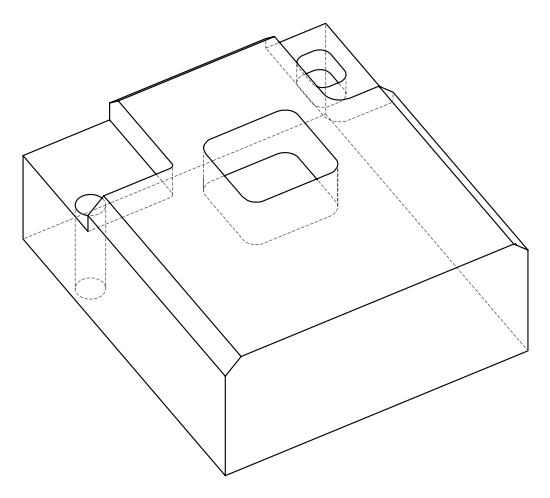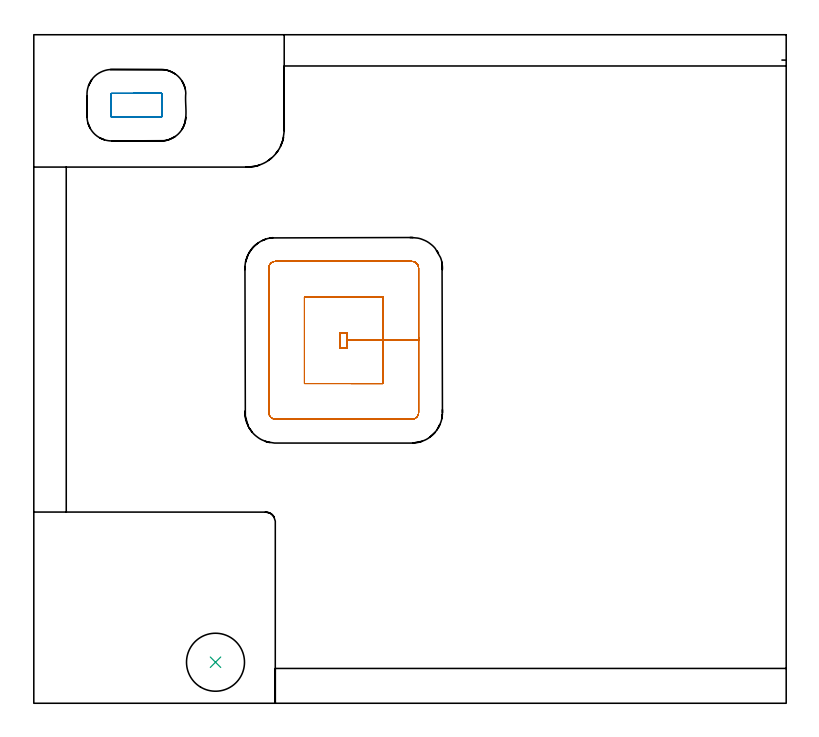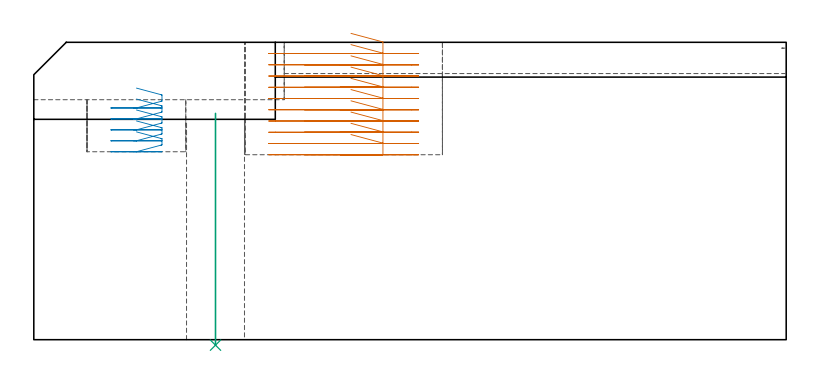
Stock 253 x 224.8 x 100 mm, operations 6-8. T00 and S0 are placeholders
(PLAN: 8 operations, 4 tool changes, 83.3 min)
(1 AREA_MILL | FG_CHAMFER_SURFACE | UGT0205_001 | 3.97 min | 7630 mm3)
(2 AREA_MILL_1 | FG_CHAMFER_SURFACE_1 | UGT0205_001 | 5.64 min | 9641 mm3)
(3 AREA_MILL_2 | FG_CHAMFER_SURFACE_2 | UGT0205_001 | 7.05 min | 12199 mm3)
(4 MILL_CORNER_NOTCH_RECTANGULAR | CORNER_NOTCH_RECTANGULAR | NXT0201_008 | Follow Part, ap 1.5, ae 75% | 53.85 min | 134364 mm3)
(5 MILL_CORNER_NOTCH_RECTANGULAR_1 | CORNER_NOTCH_RECTANGULAR_1 | UGT0201_094 | Follow Part, ap 5, ae 75% | 2.78 min | 70978 mm3)
(6 MILL_RECTANGULAR_POCKET | POCKET_RECTANGULAR_STRAIGHT | NXT0201_012 | Follow Part, ap 4, ae 75% | 8.64 min | 170027 mm3)
(7 MILL_RECTANGULAR_POCKET_1 | POCKET_RECTANGULAR_STRAIGHT_1 | NXT0201_012 | Follow Part, ap 4, ae 75% | 1.04 min | 12920 mm3)
(8 INDEXABLE_INSERT_DRILL_THROUGH_HOLE_FROM_SOLID | STEP1HOLE | NXT0302_010 | 0.32 min | 22083 mm3)
(TOOL UGT0205_001 | Chamfer Mill 20 x 3 x 45 deg. | D20 FL50 Z2)
(TOOL NXT0201_008 | ENDMILL 6mm [2P460-0600-NA 1630] | D6 FL26 Z6)
(TOOL UGT0201_094 | End mill 20 mm | D20 FL38 Z4)
(TOOL NXT0201_012 | ENDMILL 16mm [2P460-1600-NA 1630] | D16 FL38 Z6)
(TOOL NXT0302_010 | Index. Insert Drill 19.5mm [880-D1950L25-05] | D19.5 PA176 FL98 Z2)
(OP 6 MILL_RECTANGULAR_POCKET)
G17 G21 G94 G90
T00 M6
G54
G17 G0 G90 X106.647 Y107.5 S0 M3
G43 Z110. H1
Z103.
G94 G1 X117.4 Z100.119 F250.
Y122.05 Z96.22
X105.4
Y124.6 F500.
X103.
Y119.5
X105.4
Y122.05
X117.4
Y136.6
X91.
Y107.5
X117.4
Y122.05
X129.4
Y146.3
G3 X127.1 Y148.6 R2.3
G1 X81.3
G3 X79. Y146.3 R2.3
G1 Y97.8
G3 X81.3 Y95.5 R2.3
G1 X127.1
G3 X129.4 Y97.8 R2.3
G1 Y122.05
Y123.05
G0 X106.647 Y107.5 Z99.22
G1 X117.4 Z96.339 F250.
Y122.05 Z92.44
X105.4
Y124.6 F500.
X103.
Y119.5
X105.4
Y122.05
X117.4
Y136.6
X91.
Y107.5
X117.4
Y122.05
X129.4
Y146.3
G3 X127.1 Y148.6 R2.3
G1 X81.3
G3 X79. Y146.3 R2.3
G1 Y97.8
G3 X81.3 Y95.5 R2.3
G1 X127.1
G3 X129.4 Y97.8 R2.3
G1 Y122.05
Y123.05
G0 X106.647 Y107.5 Z95.44
G1 X117.4 Z92.559 F250.
Y122.05 Z88.66
X105.4
Y124.6 F500.
X103.
Y119.5
X105.4
Y122.05
X117.4
Y136.6
X91.
Y107.5
X117.4
Y122.05
X129.4
Y146.3
G3 X127.1 Y148.6 R2.3
G1 X81.3
G3 X79. Y146.3 R2.3
G1 Y97.8
G3 X81.3 Y95.5 R2.3
G1 X127.1
G3 X129.4 Y97.8 R2.3
G1 Y122.05
Y123.05
G0 X106.647 Y107.5 Z91.66
G1 X117.4 Z88.779 F250.
Y122.05 Z84.88
X105.4
Y124.6 F500.
X103.
Y119.5
X105.4
Y122.05
X117.4
Y136.6
X91.
Y107.5
X117.4
Y122.05
X129.4
Y146.3
G3 X127.1 Y148.6 R2.3
G1 X81.3
G3 X79. Y146.3 R2.3
G1 Y97.8
G3 X81.3 Y95.5 R2.3
G1 X127.1
G3 X129.4 Y97.8 R2.3
G1 Y122.05
Y123.05
G0 X106.647 Y107.5 Z87.88
G1 X117.4 Z84.999 F250.
Y122.05 Z81.1
X105.4
Y124.6 F500.
X103.
Y119.5
X105.4
Y122.05
X117.4
Y136.6
X91.
Y107.5
X117.4
Y122.05
X129.4
Y146.3
G3 X127.1 Y148.6 R2.3
G1 X81.3
G3 X79. Y146.3 R2.3
G1 Y97.8
G3 X81.3 Y95.5 R2.3
G1 X127.1
G3 X129.4 Y97.8 R2.3
G1 Y122.05
Y123.05
G0 X106.647 Y107.5 Z84.1
G1 X117.4 Z81.219 F250.
Y122.05 Z77.32
X105.4
Y124.6 F500.
X103.
Y119.5
X105.4
Y122.05
X117.4
Y136.6
X91.
Y107.5
X117.4
Y122.05
X129.4
Y146.3
G3 X127.1 Y148.6 R2.3
G1 X81.3
G3 X79. Y146.3 R2.3
G1 Y97.8
G3 X81.3 Y95.5 R2.3
G1 X127.1
G3 X129.4 Y97.8 R2.3
G1 Y122.05
Y123.05
G0 X106.647 Y107.5 Z80.32
G1 X117.4 Z77.439 F250.
Y122.05 Z73.54
X105.4
Y124.6 F500.
X103.
Y119.5
X105.4
Y122.05
X117.4
Y136.6
X91.
Y107.5
X117.4
Y122.05
X129.4
Y146.3
G3 X127.1 Y148.6 R2.3
G1 X81.3
G3 X79. Y146.3 R2.3
G1 Y97.8
G3 X81.3 Y95.5 R2.3
G1 X127.1
G3 X129.4 Y97.8 R2.3
G1 Y122.05
Y123.05
G0 X106.647 Y107.5 Z76.54
G1 X117.4 Z73.659 F250.
Y122.05 Z69.76
X105.4
Y124.6 F500.
X103.
Y119.5
X105.4
Y122.05
X117.4
Y136.6
X91.
Y107.5
X117.4
Y122.05
X129.4
Y146.3
G3 X127.1 Y148.6 R2.3
G1 X81.3
G3 X79. Y146.3 R2.3
G1 Y97.8
G3 X81.3 Y95.5 R2.3
G1 X127.1
G3 X129.4 Y97.8 R2.3
G1 Y122.05
Y123.05
G0 X106.647 Y107.5 Z72.76
G1 X117.4 Z69.879 F250.
Y122.05 Z65.98
X105.4
Y124.6 F500.
X103.
Y119.5
X105.4
Y122.05
X117.4
Y136.6
X91.
Y107.5
X117.4
Y122.05
X129.4
Y146.3
G3 X127.1 Y148.6 R2.3
G1 X81.3
G3 X79. Y146.3 R2.3
G1 Y97.8
G3 X81.3 Y95.5 R2.3
G1 X127.1
G3 X129.4 Y97.8 R2.3
G1 Y122.05
Y123.05
G0 X106.647 Y107.5 Z68.98
G1 X117.4 Z66.099 F250.
Y122.05 Z62.2
X105.4
Y124.6 F500.
X103.
Y119.5
X105.4
Y122.05
X117.4
Y136.6
X91.
Y107.5
X117.4
Y122.05
X129.4
Y146.3
G3 X127.1 Y148.6 R2.3
G1 X81.3
G3 X79. Y146.3 R2.3
G1 Y97.8
G3 X81.3 Y95.5 R2.3
G1 X127.1
G3 X129.4 Y97.8 R2.3
G1 Y122.05
Y123.05
G0 Z110.
M5
M2
(OP 7 MILL_RECTANGULAR_POCKET_1)
G17 G21 G94 G90
T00 M6
G54
G17 G0 G90 X34.522 Y197.1 S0 M3
G43 Z110. H1
Z84.6
G94 G1 X42.8 Z82.382 F250.
X42.855 Z82.367
X42.968 Y197.146 Z82.334
X43.054 Y197.232 Z82.302
X43.1 Y197.345 Z82.269
Y204.855 Z80.257
X43.054 Y204.968 Z80.224
X42.968 Y205.054 Z80.191
X42.855 Y205.1 Z80.159
X42.8 Z80.144
X34.5 Z77.92
X26.2 F500.
G3 X25.9 Y204.8 R0.3
G1 Y197.4
G3 X26.2 Y197.1 R0.3
G1 X42.8
G3 X43.1 Y197.4 R0.3
G1 Y204.8
G3 X42.8 Y205.1 R0.3
G1 X34.5
X33.5
G0 X34.522 Y197.1 Z80.92
G1 X42.8 Z78.702 F250.
X42.855 Z78.687
X42.968 Y197.146 Z78.654
X43.054 Y197.232 Z78.622
X43.1 Y197.345 Z78.589
Y204.855 Z76.577
X43.054 Y204.968 Z76.544
X42.968 Y205.054 Z76.511
X42.855 Y205.1 Z76.479
X42.8 Z76.464
X34.5 Z74.24
X26.2 F500.
G3 X25.9 Y204.8 R0.3
G1 Y197.4
G3 X26.2 Y197.1 R0.3
G1 X42.8
G3 X43.1 Y197.4 R0.3
G1 Y204.8
G3 X42.8 Y205.1 R0.3
G1 X34.5
X33.5
G0 X34.522 Y197.1 Z77.24
G1 X42.8 Z75.022 F250.
X42.855 Z75.007
X42.968 Y197.146 Z74.974
X43.054 Y197.232 Z74.942
X43.1 Y197.345 Z74.909
Y204.855 Z72.897
X43.054 Y204.968 Z72.864
X42.968 Y205.054 Z72.831
X42.855 Y205.1 Z72.799
X42.8 Z72.784
X34.5 Z70.56
X26.2 F500.
G3 X25.9 Y204.8 R0.3
G1 Y197.4
G3 X26.2 Y197.1 R0.3
G1 X42.8
G3 X43.1 Y197.4 R0.3
G1 Y204.8
G3 X42.8 Y205.1 R0.3
G1 X34.5
X33.5
G0 X34.522 Y197.1 Z73.56
G1 X42.8 Z71.342 F250.
X42.855 Z71.327
X42.968 Y197.146 Z71.294
X43.054 Y197.232 Z71.262
X43.1 Y197.345 Z71.229
Y204.855 Z69.217
X43.054 Y204.968 Z69.184
X42.968 Y205.054 Z69.151
X42.855 Y205.1 Z69.119
X42.8 Z69.104
X34.5 Z66.88
X26.2 F500.
G3 X25.9 Y204.8 R0.3
G1 Y197.4
G3 X26.2 Y197.1 R0.3
G1 X42.8
G3 X43.1 Y197.4 R0.3
G1 Y204.8
G3 X42.8 Y205.1 R0.3
G1 X34.5
X33.5
G0 X34.522 Y197.1 Z69.88
G1 X42.8 Z67.662 F250.
X42.855 Z67.647
X42.968 Y197.146 Z67.614
X43.054 Y197.232 Z67.582
X43.1 Y197.345 Z67.549
Y204.855 Z65.537
X43.054 Y204.968 Z65.504
X42.968 Y205.054 Z65.471
X42.855 Y205.1 Z65.439
X42.8 Z65.424
X34.5 Z63.2
X26.2 F500.
G3 X25.9 Y204.8 R0.3
G1 Y197.4
G3 X26.2 Y197.1 R0.3
G1 X42.8
G3 X43.1 Y197.4 R0.3
G1 Y204.8
G3 X42.8 Y205.1 R0.3
G1 X34.5
X33.5
G0 Z110.
M5
M2
(OP 8 INDEXABLE_INSERT_DRILL_THROUGH_HOLE_FROM_SOLID)
G17 G21 G94 G90
T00 M6
G54
G17 G0 G90 X61.1 Y13.8 S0 M3
G43 Z110. H1
G94 G81 G98 Z-1.84 F250. R76.1
G80
M5
M2
